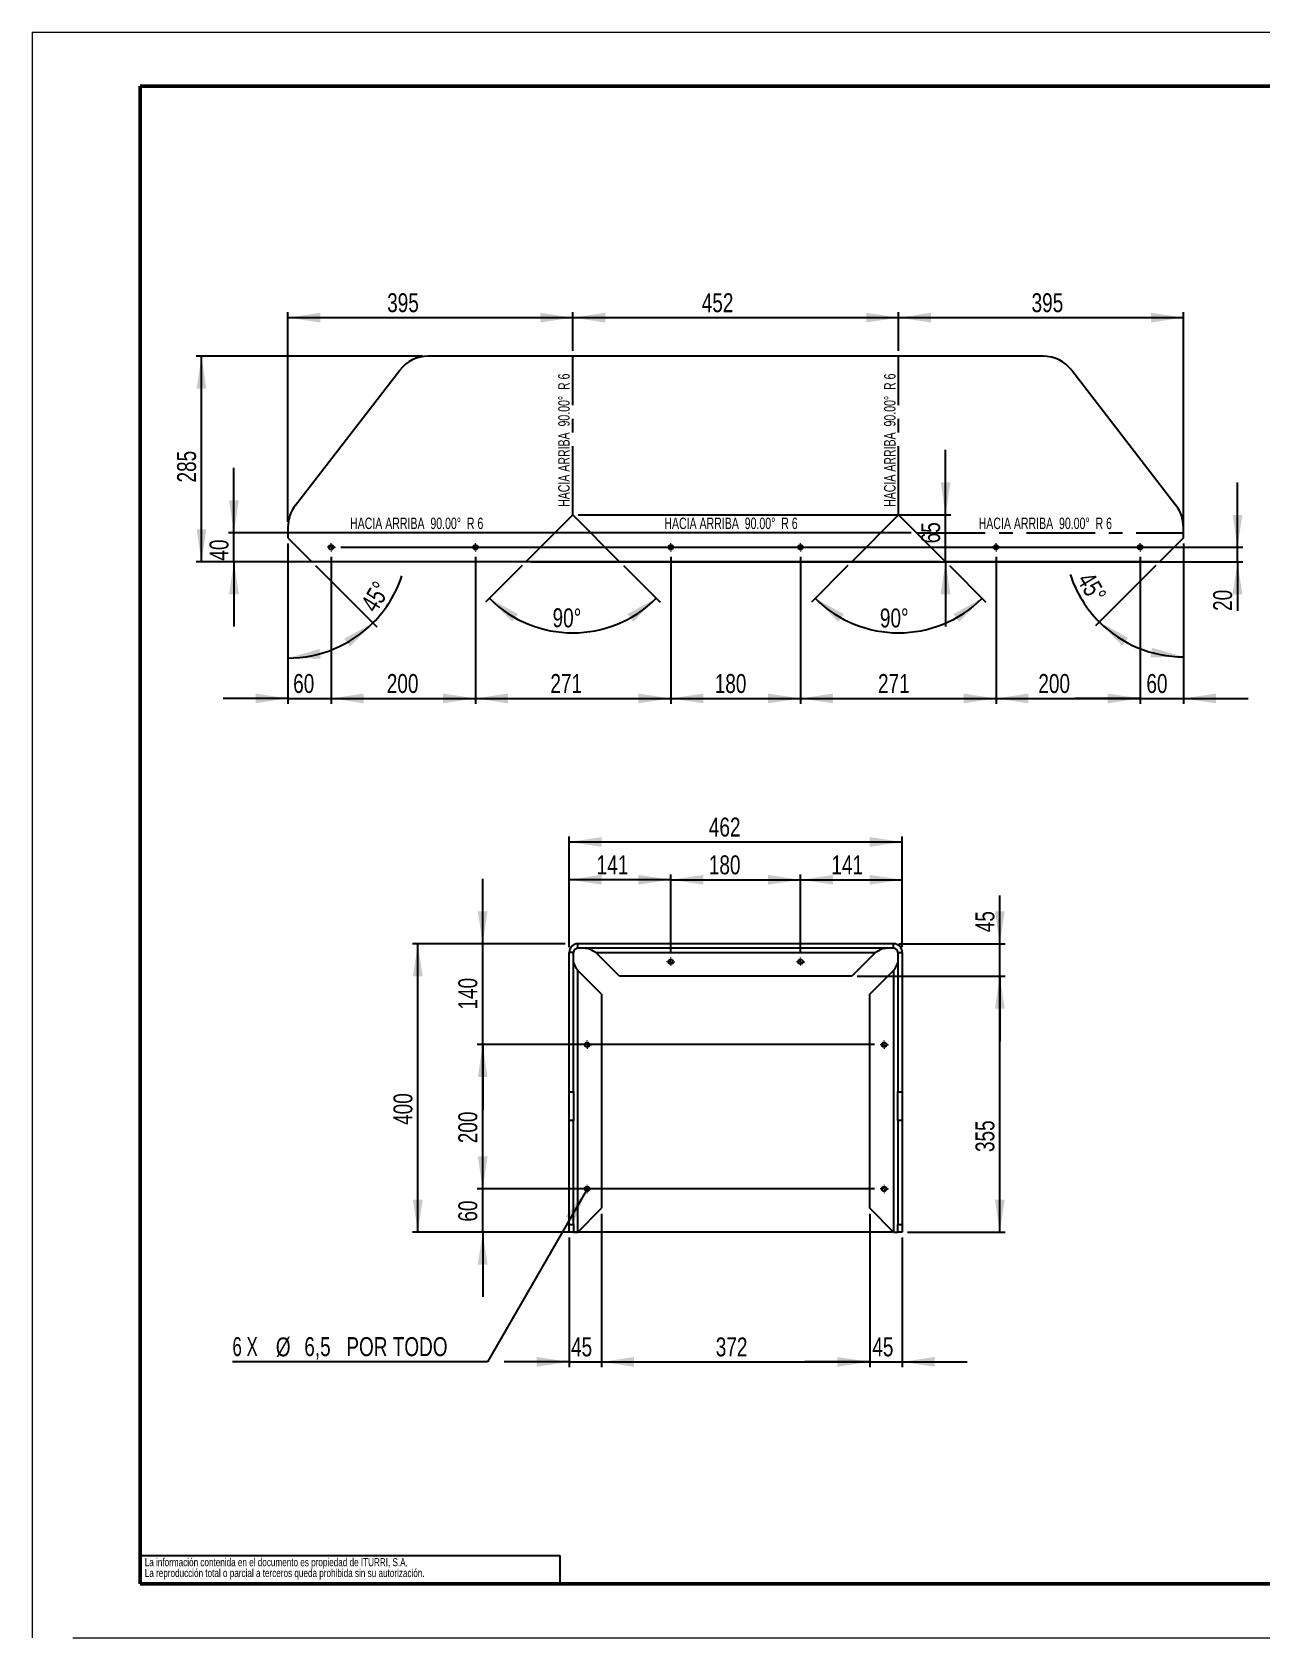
# Model space of a CAD drawing. Header units: millimetres. Extents: x 0 to 1767, y -168 to 297.
# Drawn here: x 0 to 227.5, y 0 to 297 of the extents above; entities that cross this region are included whole.
import ezdxf

# ---------------------------------------------------------------- set-up
doc = ezdxf.new("R2010")
doc.units = ezdxf.units.MM
doc.linetypes.add('CENTERX2', pattern=[20.32, 12.7, -2.54, 2.54, -2.54])
doc.layers.add('COTAS', color=7, linetype='Continuous')
doc.layers.add('SLD-0', color=179, linetype='Continuous')
doc.styles.add('SLDTEXTSTYLE1', font='TXT', dxfattribs={"width": 0.75})
doc.styles.add('SLDTEXTSTYLE2', font='TXT', dxfattribs={"width": 0.69})
doc.styles.add('SLDTEXTSTYLE3', font='TXT', dxfattribs={"width": 0.666667})
doc.dimstyles.new('SLDDIMSTYLE0', dxfattribs={"dimtxt": 3.5, "dimasz": 6, "dimexe": 0, "dimexo": 0.0625, "dimgap": 0.875, "dimtad": 1, "dimdec": 0, "dimlfac": 7.5, "dimrnd": 1e-09, "dimzin": 12, "dimdsep": 46, "dimtxsty": 'SLDTEXTSTYLE1', "dimsah": 1, "dimcen": 0.09, "dimadec": 0, "dimazin": 3, "dimtfac": 1, "dimtmove": 0, "dimatfit": 0, "dimfxl": 1, "dimfrac": 2, "dimtolj": 1, "dimtzin": 12, "dimarcsym": 0})
doc.dimstyles.new('SLDDIMSTYLE1', dxfattribs={"dimtxt": 3.5, "dimasz": 6, "dimexe": 0, "dimexo": 0.0625, "dimgap": 0.875, "dimtad": 1, "dimdec": 0, "dimlfac": 7.5, "dimrnd": 1e-09, "dimzin": 12, "dimdsep": 46, "dimtxsty": 'SLDTEXTSTYLE1', "dimsah": 1, "dimcen": 0.09, "dimadec": 0, "dimazin": 3, "dimtfac": 1, "dimtofl": 0, "dimtmove": 0, "dimatfit": 3, "dimfxl": 1, "dimfrac": 2, "dimtolj": 1, "dimtzin": 12, "dimarcsym": 0})
doc.dimstyles.new('SLDDIMSTYLE2', dxfattribs={"dimtxt": 3.5, "dimasz": 6, "dimexe": 0, "dimexo": 0.0625, "dimgap": 0.875, "dimtad": 1, "dimdec": 0, "dimlfac": 7.5, "dimrnd": 1e-09, "dimzin": 12, "dimdsep": 46, "dimtxsty": 'SLDTEXTSTYLE1', "dimsah": 1, "dimcen": 0.09, "dimadec": 0, "dimazin": 3, "dimtfac": 1, "dimtdec": 0, "dimtofl": 0, "dimtmove": 0, "dimatfit": 3, "dimfxl": 1, "dimfrac": 2, "dimtolj": 1, "dimtzin": 12, "dimarcsym": 0})
doc.dimstyles.new('SLDDIMSTYLE3', dxfattribs={"dimtxt": 3.5, "dimasz": 6, "dimexe": 0, "dimexo": 0.0625, "dimgap": 0.875, "dimtad": 1, "dimlfac": 7.5, "dimrnd": 1e-09, "dimzin": 12, "dimdsep": 46, "dimtxsty": 'SLDTEXTSTYLE1', "dimsah": 1, "dimcen": 0.09, "dimadec": 0, "dimazin": 3, "dimtfac": 1, "dimtmove": 0, "dimatfit": 0, "dimfxl": 1, "dimfrac": 2, "dimtolj": 1, "dimtzin": 12, "dimarcsym": 0})
doc.dimstyles.new('SLDDIMSTYLE4', dxfattribs={"dimtxt": 3.5, "dimasz": 6, "dimexe": 0, "dimexo": 0.0625, "dimgap": 0.875, "dimtad": 1, "dimdec": 4, "dimlfac": 7.5, "dimzin": 12, "dimdsep": 46, "dimtxsty": 'SLDTEXTSTYLE1', "dimsah": 1, "dimcen": 0.09, "dimazin": 3, "dimtfac": 1, "dimtofl": 0, "dimtmove": 0, "dimatfit": 3, "dimfxl": 1, "dimfrac": 2, "dimtolj": 1, "dimtzin": 12, "dimarcsym": 0})
doc.dimstyles.new('SLDDIMSTYLE5', dxfattribs={"dimtxt": 3.5, "dimasz": 6, "dimexe": 0, "dimexo": 0.0625, "dimgap": 0.875, "dimtad": 1, "dimlfac": 7.5, "dimrnd": 1e-09, "dimzin": 12, "dimdsep": 46, "dimtxsty": 'SLDTEXTSTYLE1', "dimsah": 1, "dimcen": 0.09, "dimadec": 0, "dimazin": 3, "dimtfac": 1, "dimtofl": 0, "dimtmove": 0, "dimatfit": 3, "dimfxl": 1, "dimfrac": 2, "dimtolj": 1, "dimtzin": 12, "dimarcsym": 0})
doc.dimstyles.new('SLDDIMSTYLE6', dxfattribs={"dimtxt": 3.5, "dimasz": 6, "dimexe": 0, "dimexo": 0.0625, "dimgap": 0.875, "dimtad": 0, "dimtih": 1, "dimtoh": 1, "dimdec": 1, "dimlfac": 7.5, "dimrnd": 1e-09, "dimzin": 12, "dimdsep": 46, "dimtxsty": 'SLDTEXTSTYLE1', "dimblk1": 'NONE', "dimsah": 1, "dimcen": 0, "dimadec": 0, "dimazin": 3, "dimtfac": 1, "dimtdec": 1, "dimtmove": 0, "dimatfit": 3, "dimldrblk": 'NONE', "dimfxl": 1, "dimfrac": 2, "dimtolj": 1, "dimtzin": 12, "dimarcsym": 0})

# ---------------------------------------------------------------- blocks, each defined once
blk = doc.blocks.new('SW_NOTE_0_3')
at = {"layer": 'SLD-0', "color": 0, "char_height": 1.5, "attachment_point": 1, "style": 'SLDTEXTSTYLE1'}
for s, insert in [('La información contenida en el documento es propiedad de ITURRI, S.A.', (0, 1.93)), ('La reproducción total o parcial a terceros queda prohibida sin su autorización.', (0, -0.07))]:
    blk.add_mtext(s, dxfattribs=dict(at, insert=insert))
blk = doc.blocks.new('SW_NOTE_0_9')
at = {"layer": 'SLD-0', "color": 0, "char_height": 1.5, "attachment_point": 1, "style": 'SLDTEXTSTYLE1'}
for s, insert in [('La información contenida en el documento es propiedad de ITURRI, S.A.', (0, 1.93)), ('La reproducción total o parcial a terceros queda prohibida sin su autorización.', (0, -0.07))]:
    blk.add_mtext(s, dxfattribs=dict(at, insert=insert))
blk = doc.blocks.new('_D')
at = {"layer": 'COTAS', "transparency": 16777216}
for p, q in [((37.33, 204.39), (37.33, 216.39)), ((162.62, 204.39), (36.33, 204.39)), ((37.33, 199.04), (37.33, 204.39)), ((167.96, 199.04), (36.33, 199.04)), ((37.33, 199.04), (37.33, 187.04))]:
    blk.add_line(p, q, dxfattribs=at)
for points in [[(37.33, 204.39), (38.23, 210.39), (36.43, 210.39)], [(37.33, 199.04), (36.43, 193.04), (38.23, 193.04)]]:
    blk.add_solid(points, dxfattribs=at)
at = {"layer": 'COTAS', "transparency": 16777216, "insert": (32.82, 199.25), "char_height": 3.5, "attachment_point": 1, "rotation": 90, "style": 'SLDTEXTSTYLE1'}
blk.add_mtext('40', dxfattribs=at)
blk = doc.blocks.new('_D_1')
at = {"layer": 'COTAS', "transparency": 16777216}
for p, q in [((72.27, 237.06), (30.33, 237.06)), ((31.33, 199.04), (31.33, 237.06)), ((167.96, 199.04), (30.33, 199.04))]:
    blk.add_line(p, q, dxfattribs=at)
for points in [[(31.33, 237.06), (30.43, 231.06), (32.23, 231.06)], [(31.33, 199.04), (32.23, 205.04), (30.43, 205.04)]]:
    blk.add_solid(points, dxfattribs=at)
at = {"layer": 'COTAS', "transparency": 16777216, "insert": (26.82, 213.7), "char_height": 3.5, "attachment_point": 1, "rotation": 90, "style": 'SLDTEXTSTYLE1'}
blk.add_mtext('285', dxfattribs=at)
blk = doc.blocks.new('_D_2')
at = {"layer": 'COTAS', "transparency": 16777216}
for p, q in [((47.33, 206.45), (47.33, 245.19)), ((47.33, 244.19), (100.01, 244.19)), ((100.01, 238.06), (100.01, 245.19))]:
    blk.add_line(p, q, dxfattribs=at)
for points in [[(47.33, 244.19), (53.33, 243.29), (53.33, 245.09)], [(100.01, 244.19), (94.01, 245.09), (94.01, 243.29)]]:
    blk.add_solid(points, dxfattribs=at)
at = {"layer": 'COTAS', "transparency": 16777216, "insert": (65.68, 248.7), "char_height": 3.5, "attachment_point": 1, "style": 'SLDTEXTSTYLE1'}
blk.add_mtext('395', dxfattribs=at)
blk = doc.blocks.new('_D_3')
at = {"layer": 'COTAS', "transparency": 16777216}
for p, q in [((100.01, 238.06), (100.01, 245.19)), ((100.01, 244.19), (160.29, 244.19)), ((160.29, 238.06), (160.29, 245.19))]:
    blk.add_line(p, q, dxfattribs=at)
for points in [[(100.01, 244.19), (106.01, 243.29), (106.01, 245.09)], [(160.29, 244.19), (154.29, 245.09), (154.29, 243.29)]]:
    blk.add_solid(points, dxfattribs=at)
at = {"layer": 'COTAS', "transparency": 16777216, "insert": (123.87, 248.7), "char_height": 3.5, "attachment_point": 1, "style": 'SLDTEXTSTYLE1'}
blk.add_mtext('452', dxfattribs=at)
blk = doc.blocks.new('_D_4')
at = {"layer": 'COTAS', "transparency": 16777216}
for p, q in [((160.29, 238.06), (160.29, 245.19)), ((160.29, 244.19), (212.97, 244.19)), ((212.97, 206.45), (212.97, 245.19))]:
    blk.add_line(p, q, dxfattribs=at)
for points in [[(160.29, 244.19), (166.29, 243.29), (166.29, 245.09)], [(212.97, 244.19), (206.97, 245.09), (206.97, 243.29)]]:
    blk.add_solid(points, dxfattribs=at)
at = {"layer": 'COTAS', "transparency": 16777216, "insert": (184.88, 248.7), "char_height": 3.5, "attachment_point": 1, "style": 'SLDTEXTSTYLE1'}
blk.add_mtext('395', dxfattribs=at)
blk = doc.blocks.new('_D_5')
at = {"layer": 'COTAS', "transparency": 16777216}
for p, q in [((168.97, 207.71), (168.97, 219.71)), ((101.01, 207.71), (169.97, 207.71)), ((168.97, 199.04), (168.97, 207.71)), ((152.63, 199.04), (169.97, 199.04)), ((168.97, 199.04), (168.97, 187.04))]:
    blk.add_line(p, q, dxfattribs=at)
for points in [[(168.97, 207.71), (169.87, 213.71), (168.07, 213.71)], [(168.97, 199.04), (168.07, 193.04), (169.87, 193.04)]]:
    blk.add_solid(points, dxfattribs=at)
at = {"layer": 'COTAS', "transparency": 16777216, "insert": (164.46, 202.44), "char_height": 3.5, "attachment_point": 1, "rotation": 90, "style": 'SLDTEXTSTYLE1'}
blk.add_mtext('65', dxfattribs=at)
blk = doc.blocks.new('_D_6')
at = {"layer": 'COTAS', "transparency": 16777216}
for p, q in [((90.63, 198.34), (83.87, 191.57)), ((109.38, 198.34), (116.15, 191.57))]:
    blk.add_line(p, q, dxfattribs=at)
blk.add_arc((100.01, 207.71), 21.82, 225, 315, dxfattribs=at)
for points in [[(84.58, 192.28), (88.8, 187.93), (89.89, 189.36)], [(115.44, 192.28), (110.12, 189.36), (111.21, 187.93)]]:
    blk.add_solid(points, dxfattribs=at)
at = {"layer": 'COTAS', "transparency": 16777216, "insert": (96.29, 190.44), "char_height": 3.5, "attachment_point": 1, "rotation": 359.3308, "style": 'SLDTEXTSTYLE1'}
blk.add_mtext('90°', dxfattribs=at)
blk = doc.blocks.new('_D_7')
at = {"layer": 'COTAS', "transparency": 16777216}
for p, q in [((47.33, 202.44), (47.33, 172.76)), ((55.33, 199.94), (55.33, 172.76)), ((47.33, 173.76), (35.33, 173.76)), ((47.33, 173.76), (55.33, 173.76)), ((55.33, 173.76), (67.33, 173.76))]:
    blk.add_line(p, q, dxfattribs=at)
for points in [[(47.33, 173.76), (41.33, 174.66), (41.33, 172.86)], [(55.33, 173.76), (61.33, 172.86), (61.33, 174.66)]]:
    blk.add_solid(points, dxfattribs=at)
at = {"layer": 'COTAS', "transparency": 16777216, "insert": (48.29, 178.27), "char_height": 3.5, "attachment_point": 1, "style": 'SLDTEXTSTYLE1'}
blk.add_mtext('60', dxfattribs=at)
blk = doc.blocks.new('_D_8')
at = {"layer": 'COTAS', "transparency": 16777216}
for p, q in [((47.33, 202.44), (47.33, 180.22)), ((52.44, 198.34), (63.75, 187.02))]:
    blk.add_line(p, q, dxfattribs=at)
for start, end in [(315, 341.5613), (270, 315)]:
    blk.add_arc((47.33, 203.44), 22.22, start, end, dxfattribs=at)
for points in [[(63.05, 187.73), (57.73, 184.8), (58.83, 183.37)], [(47.33, 181.22), (53.4, 181.12), (53.16, 182.9)]]:
    blk.add_solid(points, dxfattribs=at)
at = {"layer": 'COTAS', "transparency": 16777216, "insert": (60.62, 191.22), "char_height": 3.5, "attachment_point": 1, "rotation": 58.6231, "style": 'SLDTEXTSTYLE1'}
blk.add_mtext('45°', dxfattribs=at)
blk = doc.blocks.new('_D_9')
at = {"layer": 'COTAS', "transparency": 16777216}
for p, q in [((55.33, 199.94), (55.33, 172.76)), ((82, 199.94), (82, 172.76)), ((55.33, 173.76), (82, 173.76))]:
    blk.add_line(p, q, dxfattribs=at)
for points in [[(55.33, 173.76), (61.33, 172.86), (61.33, 174.66)], [(82, 173.76), (76, 174.66), (76, 172.86)]]:
    blk.add_solid(points, dxfattribs=at)
at = {"layer": 'COTAS', "transparency": 16777216, "insert": (65.61, 178.27), "char_height": 3.5, "attachment_point": 1, "style": 'SLDTEXTSTYLE1'}
blk.add_mtext('200', dxfattribs=at)
blk = doc.blocks.new('_D_10')
at = {"layer": 'COTAS', "transparency": 16777216}
for p, q in [((82, 199.94), (82, 172.76)), ((118.15, 199.94), (118.15, 172.76)), ((82, 173.76), (118.15, 173.76))]:
    blk.add_line(p, q, dxfattribs=at)
for points in [[(82, 173.76), (88, 172.86), (88, 174.66)], [(118.15, 173.76), (112.15, 174.66), (112.15, 172.86)]]:
    blk.add_solid(points, dxfattribs=at)
at = {"layer": 'COTAS', "transparency": 16777216, "insert": (95.87, 178.27), "char_height": 3.5, "attachment_point": 1, "style": 'SLDTEXTSTYLE1'}
blk.add_mtext('271', dxfattribs=at)
blk = doc.blocks.new('_D_11')
at = {"layer": 'COTAS', "transparency": 16777216}
for p, q in [((118.15, 199.94), (118.15, 172.76)), ((142.15, 199.94), (142.15, 172.76)), ((118.15, 173.76), (142.15, 173.76))]:
    blk.add_line(p, q, dxfattribs=at)
for points in [[(118.15, 173.76), (124.15, 172.86), (124.15, 174.66)], [(142.15, 173.76), (136.15, 174.66), (136.15, 172.86)]]:
    blk.add_solid(points, dxfattribs=at)
at = {"layer": 'COTAS', "transparency": 16777216, "insert": (126.27, 178.27), "char_height": 3.5, "attachment_point": 1, "style": 'SLDTEXTSTYLE1'}
blk.add_mtext('180', dxfattribs=at)
blk = doc.blocks.new('_D_12')
at = {"layer": 'COTAS', "transparency": 16777216}
for p, q in [((142.15, 199.94), (142.15, 172.76)), ((178.3, 199.94), (178.3, 172.76)), ((142.15, 173.76), (178.3, 173.76))]:
    blk.add_line(p, q, dxfattribs=at)
for points in [[(142.15, 173.76), (148.15, 172.86), (148.15, 174.66)], [(178.3, 173.76), (172.3, 174.66), (172.3, 172.86)]]:
    blk.add_solid(points, dxfattribs=at)
at = {"layer": 'COTAS', "transparency": 16777216, "insert": (156.47, 178.27), "char_height": 3.5, "attachment_point": 1, "style": 'SLDTEXTSTYLE1'}
blk.add_mtext('271', dxfattribs=at)
blk = doc.blocks.new('_D_13')
at = {"layer": 'COTAS', "transparency": 16777216}
for p, q in [((150.92, 198.34), (144.15, 191.57)), ((169.67, 198.34), (176.43, 191.57))]:
    blk.add_line(p, q, dxfattribs=at)
blk.add_arc((160.29, 207.71), 21.82, 225, 315, dxfattribs=at)
for points in [[(144.86, 192.28), (149.09, 187.93), (150.18, 189.36)], [(175.72, 192.28), (170.41, 189.36), (171.5, 187.93)]]:
    blk.add_solid(points, dxfattribs=at)
at = {"layer": 'COTAS', "transparency": 16777216, "insert": (156.82, 190.39), "char_height": 3.5, "attachment_point": 1, "rotation": 0.1529, "style": 'SLDTEXTSTYLE1'}
blk.add_mtext('90°', dxfattribs=at)
blk = doc.blocks.new('_D_14')
at = {"layer": 'COTAS', "transparency": 16777216}
for p, q in [((178.3, 199.94), (178.3, 172.76)), ((204.97, 199.94), (204.97, 172.76)), ((178.3, 173.76), (204.97, 173.76))]:
    blk.add_line(p, q, dxfattribs=at)
for points in [[(178.3, 173.76), (184.3, 172.86), (184.3, 174.66)], [(204.97, 173.76), (198.97, 174.66), (198.97, 172.86)]]:
    blk.add_solid(points, dxfattribs=at)
at = {"layer": 'COTAS', "transparency": 16777216, "insert": (186.13, 178.27), "char_height": 3.5, "attachment_point": 1, "style": 'SLDTEXTSTYLE1'}
blk.add_mtext('200', dxfattribs=at)
blk = doc.blocks.new('_D_15')
at = {"layer": 'COTAS', "transparency": 16777216}
for p, q in [((212.97, 202.44), (212.97, 172.76)), ((204.97, 199.94), (204.97, 172.76)), ((204.97, 173.76), (192.97, 173.76)), ((204.97, 173.76), (212.97, 173.76)), ((212.97, 173.76), (224.97, 173.76))]:
    blk.add_line(p, q, dxfattribs=at)
for points in [[(204.97, 173.76), (198.97, 174.66), (198.97, 172.86)], [(212.97, 173.76), (218.97, 172.86), (218.97, 174.66)]]:
    blk.add_solid(points, dxfattribs=at)
at = {"layer": 'COTAS', "transparency": 16777216, "insert": (206.12, 178.27), "char_height": 3.5, "attachment_point": 1, "style": 'SLDTEXTSTYLE1'}
blk.add_mtext('60', dxfattribs=at)
blk = doc.blocks.new('_D_16')
at = {"layer": 'COTAS', "transparency": 16777216}
for p, q in [((212.97, 202.44), (212.97, 180.46)), ((207.86, 198.34), (196.71, 187.19))]:
    blk.add_line(p, q, dxfattribs=at)
for start, end in [(197.8939, 225), (225, 270)]:
    blk.add_arc((212.97, 203.44), 21.99, start, end, dxfattribs=at)
for points in [[(197.42, 187.9), (201.64, 183.54), (202.73, 184.97)], [(212.97, 181.46), (207.14, 183.14), (206.9, 181.36)]]:
    blk.add_solid(points, dxfattribs=at)
at = {"layer": 'COTAS', "transparency": 16777216, "insert": (196.17, 197.47), "char_height": 3.5, "attachment_point": 1, "rotation": 300.9651, "style": 'SLDTEXTSTYLE1'}
blk.add_mtext('45°', dxfattribs=at)
blk = doc.blocks.new('_D_17')
at = {"layer": 'COTAS', "transparency": 16777216}
for p, q in [((222.97, 201.71), (222.97, 213.71)), ((57.1, 201.71), (223.97, 201.71)), ((92.34, 199.04), (223.97, 199.04)), ((222.97, 199.04), (222.97, 201.71)), ((222.97, 199.04), (222.97, 189.95))]:
    blk.add_line(p, q, dxfattribs=at)
for points in [[(222.97, 201.71), (223.87, 207.71), (222.07, 207.71)], [(222.97, 199.04), (222.07, 193.04), (223.87, 193.04)]]:
    blk.add_solid(points, dxfattribs=at)
at = {"layer": 'COTAS', "transparency": 16777216, "insert": (218.46, 189.95), "char_height": 3.5, "attachment_point": 1, "rotation": 90, "style": 'SLDTEXTSTYLE1'}
blk.add_mtext('20', dxfattribs=at)
blk = doc.blocks.new('SW_CENTERMARKSYMBOL_0')
at = {"color": 0, "linetype": 'Continuous', "lineweight": 18}
for p, q in [((-0.67, 0), (-0.77, 0)), ((0, 0), (-0.33, 0)), ((0, 0.67), (0, 0.77)), ((0, 0), (0, 0.33)), ((0, 0), (0, -0.33)), ((0, 0), (0.33, 0)), ((0.67, 0), (0.77, 0)), ((0, -0.67), (0, -0.77))]:
    blk.add_line(p, q, dxfattribs=at)
blk = doc.blocks.new('SW_CENTERMARKSYMBOL_1')
at = {"color": 0, "linetype": 'Continuous', "lineweight": 18}
for p, q in [((-0.67, 0), (-0.77, 0)), ((0, 0), (-0.33, 0)), ((0, 0.67), (0, 0.77)), ((0, 0), (0, 0.33)), ((0, 0), (0, -0.33)), ((0, 0), (0.33, 0)), ((0.67, 0), (0.77, 0)), ((0, -0.67), (0, -0.77))]:
    blk.add_line(p, q, dxfattribs=at)
blk = doc.blocks.new('SW_CENTERMARKSYMBOL_2')
at = {"color": 0, "linetype": 'Continuous', "lineweight": 18}
for p, q in [((-0.67, 0), (-0.77, 0)), ((0, 0), (-0.33, 0)), ((0, 0.67), (0, 0.77)), ((0, 0), (0, 0.33)), ((0, 0), (0, -0.33)), ((0, 0), (0.33, 0)), ((0.67, 0), (0.77, 0)), ((0, -0.67), (0, -0.77))]:
    blk.add_line(p, q, dxfattribs=at)
blk = doc.blocks.new('SW_CENTERMARKSYMBOL_3')
at = {"color": 0, "linetype": 'Continuous', "lineweight": 18}
for p, q in [((-0.67, 0), (-0.77, 0)), ((0, 0), (-0.33, 0)), ((0, 0.67), (0, 0.77)), ((0, 0), (0, 0.33)), ((0, 0), (0, -0.33)), ((0, 0), (0.33, 0)), ((0.67, 0), (0.77, 0)), ((0, -0.67), (0, -0.77))]:
    blk.add_line(p, q, dxfattribs=at)
blk = doc.blocks.new('SW_CENTERMARKSYMBOL_4')
at = {"color": 0, "linetype": 'Continuous', "lineweight": 18}
for p, q in [((-0.67, 0), (-0.77, 0)), ((0, 0), (-0.33, 0)), ((0, 0.67), (0, 0.77)), ((0, 0), (0, 0.33)), ((0, 0), (0, -0.33)), ((0, 0), (0.33, 0)), ((0.67, 0), (0.77, 0)), ((0, -0.67), (0, -0.77))]:
    blk.add_line(p, q, dxfattribs=at)
blk = doc.blocks.new('SW_CENTERMARKSYMBOL_5')
at = {"color": 0, "linetype": 'Continuous', "lineweight": 18}
for p, q in [((-0.67, 0), (-0.77, 0)), ((0, 0), (-0.33, 0)), ((0, 0.67), (0, 0.77)), ((0, 0), (0, 0.33)), ((0, 0), (0, -0.33)), ((0, 0), (0.33, 0)), ((0.67, 0), (0.77, 0)), ((0, -0.67), (0, -0.77))]:
    blk.add_line(p, q, dxfattribs=at)
blk = doc.blocks.new('_D_18')
at = {"layer": 'COTAS', "transparency": 16777216}
for p, q in [((99.35, 127.78), (99.35, 141.22)), ((118.15, 140.22), (99.35, 140.22)), ((118.15, 126.82), (118.15, 141.22))]:
    blk.add_line(p, q, dxfattribs=at)
for points in [[(99.35, 140.22), (105.35, 139.32), (105.35, 141.12)], [(118.15, 140.22), (112.15, 141.12), (112.15, 139.32)]]:
    blk.add_solid(points, dxfattribs=at)
at = {"layer": 'COTAS', "transparency": 16777216, "insert": (104.43, 144.73), "char_height": 3.5, "attachment_point": 1, "style": 'SLDTEXTSTYLE1'}
blk.add_mtext('141', dxfattribs=at)
blk = doc.blocks.new('_D_19')
at = {"layer": 'COTAS', "transparency": 16777216}
for p, q in [((118.15, 126.82), (118.15, 141.22)), ((118.15, 140.22), (142.15, 140.22)), ((142.15, 126.82), (142.15, 141.22))]:
    blk.add_line(p, q, dxfattribs=at)
for points in [[(118.15, 140.22), (124.15, 139.32), (124.15, 141.12)], [(142.15, 140.22), (136.15, 141.12), (136.15, 139.32)]]:
    blk.add_solid(points, dxfattribs=at)
at = {"layer": 'COTAS', "transparency": 16777216, "insert": (125.18, 144.73), "char_height": 3.5, "attachment_point": 1, "style": 'SLDTEXTSTYLE1'}
blk.add_mtext('180', dxfattribs=at)
blk = doc.blocks.new('_D_20')
at = {"layer": 'COTAS', "transparency": 16777216}
for p, q in [((142.15, 126.82), (142.15, 141.22)), ((142.15, 140.22), (160.95, 140.22)), ((160.95, 127.78), (160.95, 141.22))]:
    blk.add_line(p, q, dxfattribs=at)
for points in [[(142.15, 140.22), (148.15, 139.32), (148.15, 141.12)], [(160.95, 140.22), (154.95, 141.12), (154.95, 139.32)]]:
    blk.add_solid(points, dxfattribs=at)
at = {"layer": 'COTAS', "transparency": 16777216, "insert": (147.85, 144.73), "char_height": 3.5, "attachment_point": 1, "style": 'SLDTEXTSTYLE1'}
blk.add_mtext('141', dxfattribs=at)
blk = doc.blocks.new('_D_21')
at = {"layer": 'COTAS', "transparency": 16777216}
for p, q in [((99.35, 127.78), (99.35, 148.21)), ((99.35, 147.21), (160.95, 147.21)), ((160.95, 127.78), (160.95, 148.21))]:
    blk.add_line(p, q, dxfattribs=at)
for points in [[(99.35, 147.21), (105.35, 146.31), (105.35, 148.11)], [(160.95, 147.21), (154.95, 148.11), (154.95, 146.31)]]:
    blk.add_solid(points, dxfattribs=at)
at = {"layer": 'COTAS', "transparency": 16777216, "insert": (125.18, 151.72), "char_height": 3.5, "attachment_point": 1, "style": 'SLDTEXTSTYLE1'}
blk.add_mtext('462', dxfattribs=at)
blk = doc.blocks.new('_D_22')
at = {"layer": 'COTAS', "transparency": 16777216}
for p, q in [((83.35, 83.05), (83.35, 95.05)), ((155.85, 83.05), (82.35, 83.05)), ((83.35, 75.05), (83.35, 83.05)), ((159.15, 75.05), (82.35, 75.05)), ((83.35, 75.05), (83.35, 63.05))]:
    blk.add_line(p, q, dxfattribs=at)
for points in [[(83.35, 83.05), (84.25, 89.05), (82.45, 89.05)], [(83.35, 75.05), (82.45, 69.05), (84.25, 69.05)]]:
    blk.add_solid(points, dxfattribs=at)
at = {"layer": 'COTAS', "transparency": 16777216, "insert": (78.84, 76.99), "char_height": 3.5, "attachment_point": 1, "rotation": 90, "style": 'SLDTEXTSTYLE1'}
blk.add_mtext('60', dxfattribs=at)
blk = doc.blocks.new('_D_23')
at = {"layer": 'COTAS', "transparency": 16777216}
for p, q in [((155.85, 109.72), (82.35, 109.72)), ((83.35, 83.05), (83.35, 109.72)), ((155.85, 83.05), (82.35, 83.05))]:
    blk.add_line(p, q, dxfattribs=at)
for points in [[(83.35, 109.72), (82.45, 103.72), (84.25, 103.72)], [(83.35, 83.05), (84.25, 89.05), (82.45, 89.05)]]:
    blk.add_solid(points, dxfattribs=at)
at = {"layer": 'COTAS', "transparency": 16777216, "insert": (78.84, 91.49), "char_height": 3.5, "attachment_point": 1, "rotation": 90, "style": 'SLDTEXTSTYLE1'}
blk.add_mtext('200', dxfattribs=at)
blk = doc.blocks.new('_D_24')
at = {"layer": 'COTAS', "transparency": 16777216}
for p, q in [((83.35, 128.38), (83.35, 140.38)), ((98.59, 128.38), (82.35, 128.38)), ((83.35, 109.72), (83.35, 128.38)), ((155.85, 109.72), (82.35, 109.72)), ((83.35, 109.72), (83.35, 97.72))]:
    blk.add_line(p, q, dxfattribs=at)
for points in [[(83.35, 128.38), (84.25, 134.38), (82.45, 134.38)], [(83.35, 109.72), (82.45, 103.72), (84.25, 103.72)]]:
    blk.add_solid(points, dxfattribs=at)
at = {"layer": 'COTAS', "transparency": 16777216, "insert": (78.84, 116.21), "char_height": 3.5, "attachment_point": 1, "rotation": 90, "style": 'SLDTEXTSTYLE1'}
blk.add_mtext('140', dxfattribs=at)
blk = doc.blocks.new('_D_25')
at = {"layer": 'COTAS', "transparency": 16777216}
for p, q in [((98.59, 128.38), (70.35, 128.38)), ((71.35, 75.05), (71.35, 128.38)), ((159.15, 75.05), (70.35, 75.05))]:
    blk.add_line(p, q, dxfattribs=at)
for points in [[(71.35, 128.38), (70.45, 122.38), (72.25, 122.38)], [(71.35, 75.05), (72.25, 81.05), (70.45, 81.05)]]:
    blk.add_solid(points, dxfattribs=at)
at = {"layer": 'COTAS', "transparency": 16777216, "insert": (66.84, 94.88), "char_height": 3.5, "attachment_point": 1, "rotation": 90, "style": 'SLDTEXTSTYLE1'}
blk.add_mtext('400', dxfattribs=at)
blk = doc.blocks.new('_D_26')
at = {"layer": 'COTAS', "transparency": 16777216}
for p, q in [((152.63, 122.38), (180.01, 122.38)), ((179.01, 75.05), (179.01, 122.38)), ((161.95, 75.05), (180.01, 75.05))]:
    blk.add_line(p, q, dxfattribs=at)
for points in [[(179.01, 122.38), (178.11, 116.38), (179.91, 116.38)], [(179.01, 75.05), (179.91, 81.05), (178.11, 81.05)]]:
    blk.add_solid(points, dxfattribs=at)
at = {"layer": 'COTAS', "transparency": 16777216, "insert": (174.5, 89.86), "char_height": 3.5, "attachment_point": 1, "rotation": 90, "style": 'SLDTEXTSTYLE1'}
blk.add_mtext('355', dxfattribs=at)
blk = doc.blocks.new('_D_27')
at = {"layer": 'COTAS', "transparency": 16777216}
for p, q in [((179.01, 128.38), (179.01, 137.28)), ((160.35, 128.38), (180.01, 128.38)), ((179.01, 122.38), (179.01, 128.38)), ((152.63, 122.38), (180.01, 122.38)), ((179.01, 122.38), (179.01, 110.38))]:
    blk.add_line(p, q, dxfattribs=at)
for points in [[(179.01, 128.38), (179.91, 134.38), (178.11, 134.38)], [(179.01, 122.38), (178.11, 116.38), (179.91, 116.38)]]:
    blk.add_solid(points, dxfattribs=at)
at = {"layer": 'COTAS', "transparency": 16777216, "insert": (174.5, 130.52), "char_height": 3.5, "attachment_point": 1, "rotation": 90, "style": 'SLDTEXTSTYLE1'}
blk.add_mtext('45', dxfattribs=at)
blk = doc.blocks.new('_D_28')
at = {"layer": 'COTAS', "transparency": 16777216}
for p, q in [((105.35, 78.45), (105.35, 50.05)), ((99.35, 74.05), (99.35, 50.05)), ((99.35, 51.05), (87.35, 51.05)), ((99.35, 51.05), (105.35, 51.05)), ((105.35, 51.05), (117.35, 51.05))]:
    blk.add_line(p, q, dxfattribs=at)
for points in [[(99.35, 51.05), (93.35, 51.95), (93.35, 50.15)], [(105.35, 51.05), (111.35, 50.15), (111.35, 51.95)]]:
    blk.add_solid(points, dxfattribs=at)
at = {"layer": 'COTAS', "transparency": 16777216, "insert": (99.69, 55.57), "char_height": 3.5, "attachment_point": 1, "style": 'SLDTEXTSTYLE1'}
blk.add_mtext('45', dxfattribs=at)
blk = doc.blocks.new('_D_29')
at = {"layer": 'COTAS', "transparency": 16777216}
for p, q in [((105.35, 78.45), (105.35, 50.05)), ((154.95, 78.45), (154.95, 50.05)), ((105.35, 51.05), (154.95, 51.05))]:
    blk.add_line(p, q, dxfattribs=at)
for points in [[(105.35, 51.05), (111.35, 50.15), (111.35, 51.95)], [(154.95, 51.05), (148.95, 51.95), (148.95, 50.15)]]:
    blk.add_solid(points, dxfattribs=at)
at = {"layer": 'COTAS', "transparency": 16777216, "insert": (126.46, 55.57), "char_height": 3.5, "attachment_point": 1, "style": 'SLDTEXTSTYLE1'}
blk.add_mtext('372', dxfattribs=at)
blk = doc.blocks.new('_D_30')
at = {"layer": 'COTAS', "transparency": 16777216}
for p, q in [((154.95, 78.45), (154.95, 50.05)), ((160.95, 74.05), (160.95, 50.05)), ((154.95, 51.05), (142.95, 51.05)), ((154.95, 51.05), (160.95, 51.05)), ((160.95, 51.05), (172.95, 51.05))]:
    blk.add_line(p, q, dxfattribs=at)
for points in [[(154.95, 51.05), (148.95, 51.95), (148.95, 50.15)], [(160.95, 51.05), (166.95, 50.15), (166.95, 51.95)]]:
    blk.add_solid(points, dxfattribs=at)
at = {"layer": 'COTAS', "transparency": 16777216, "insert": (155.42, 55.57), "char_height": 3.5, "attachment_point": 1, "style": 'SLDTEXTSTYLE1'}
blk.add_mtext('45', dxfattribs=at)
blk = doc.blocks.new('_D_31')
at = {"layer": 'COTAS', "transparency": 16777216}
for p, q in [((102.9, 83.43), (102.47, 82.68)), ((102.47, 82.68), (84.21, 51.05)), ((84.21, 51.05), (37.06, 51.05))]:
    blk.add_line(p, q, dxfattribs=at)
blk.add_solid([(102.47, 82.68), (98.69, 77.93), (100.25, 77.03)], dxfattribs=at)
at = {"layer": 'COTAS', "transparency": 16777216, "char_height": 3.5, "attachment_point": 1}
for s, insert, style in [('6 X', (37.06, 55.62), 'SLDTEXTSTYLE3'), ('%%c', (45.08, 55.57), 'SLDTEXTSTYLE1'), ('6,5', (50.35, 55.62), 'SLDTEXTSTYLE1'), ('POR TODO', (58.13, 55.62), 'SLDTEXTSTYLE1')]:
    blk.add_mtext(s, dxfattribs=dict(at, insert=insert, style=style))
blk = doc.blocks.new('_None')
blk = doc.blocks.new('SW_CENTERMARKSYMBOL_6')
at = {"color": 0, "linetype": 'Continuous', "lineweight": 18}
for p, q in [((-0.67, 0), (-0.77, 0)), ((0, 0), (-0.33, 0)), ((0, 0.67), (0, 0.77)), ((0, 0), (0, 0.33)), ((0, 0), (0, -0.33)), ((0, 0), (0.33, 0)), ((0.67, 0), (0.77, 0)), ((0, -0.67), (0, -0.77))]:
    blk.add_line(p, q, dxfattribs=at)
blk = doc.blocks.new('SW_CENTERMARKSYMBOL_7')
at = {"color": 0, "linetype": 'Continuous', "lineweight": 18}
for p, q in [((-0.67, 0), (-0.77, 0)), ((0, 0), (-0.33, 0)), ((0, 0.67), (0, 0.77)), ((0, 0), (0, 0.33)), ((0, 0), (0, -0.33)), ((0, 0), (0.33, 0)), ((0.67, 0), (0.77, 0)), ((0, -0.67), (0, -0.77))]:
    blk.add_line(p, q, dxfattribs=at)
blk = doc.blocks.new('SW_CENTERMARKSYMBOL_8')
at = {"color": 0, "linetype": 'Continuous', "lineweight": 18}
for p, q in [((-0.67, 0), (-0.77, 0)), ((0, 0), (-0.33, 0)), ((0, 0.67), (0, 0.77)), ((0, 0), (0, 0.33)), ((0, 0), (0, -0.33)), ((0, 0), (0.33, 0)), ((0.67, 0), (0.77, 0)), ((0, -0.67), (0, -0.77))]:
    blk.add_line(p, q, dxfattribs=at)
blk = doc.blocks.new('SW_CENTERMARKSYMBOL_9')
at = {"color": 0, "linetype": 'Continuous', "lineweight": 18}
for p, q in [((-0.67, 0), (-0.77, 0)), ((0, 0), (-0.33, 0)), ((0, 0.67), (0, 0.77)), ((0, 0), (0, 0.33)), ((0, 0), (0, -0.33)), ((0, 0), (0.33, 0)), ((0.67, 0), (0.77, 0)), ((0, -0.67), (0, -0.77))]:
    blk.add_line(p, q, dxfattribs=at)
blk = doc.blocks.new('SW_CENTERMARKSYMBOL_10')
at = {"color": 0, "linetype": 'Continuous', "lineweight": 18}
for p, q in [((-0.67, 0), (-0.77, 0)), ((0, 0), (-0.33, 0)), ((0, 0.67), (0, 0.77)), ((0, 0), (0, 0.33)), ((0, 0), (0, -0.33)), ((0, 0), (0.33, 0)), ((0.67, 0), (0.77, 0)), ((0, -0.67), (0, -0.77))]:
    blk.add_line(p, q, dxfattribs=at)
blk = doc.blocks.new('SW_CENTERMARKSYMBOL_11')
at = {"color": 0, "linetype": 'Continuous', "lineweight": 18}
for p, q in [((-0.67, 0), (-0.77, 0)), ((0, 0), (-0.33, 0)), ((0, 0.67), (0, 0.77)), ((0, 0), (0, 0.33)), ((0, 0), (0, -0.33)), ((0, 0), (0.33, 0)), ((0.67, 0), (0.77, 0)), ((0, -0.67), (0, -0.77))]:
    blk.add_line(p, q, dxfattribs=at)

msp = doc.modelspace()

# ---------------------------------------------------------------- linework, layer by layer
at = {"color": 7, "linetype": 'Continuous', "lineweight": 18}
for p, q in [((0, 297), (420, 297)), ((0, 297), (0, -0.001349)), ((7.530618, 0), (420, 0))]:
    msp.add_line(p, q, dxfattribs=at)
at = {"color": 7, "linetype": 'Continuous', "lineweight": 50}
for p, q in [((410, 287), (20, 287)), ((20, 10), (20, 287)), ((20, 10), (410, 10))]:
    msp.add_line(p, q, dxfattribs=at)
at = {"color": 7, "linetype": 'Continuous', "lineweight": 25}
for p, q in [((187.027647, 237.06233), (73.271603, 237.06233)), ((48.722766, 209.529675), (67.996369, 234.47198)), ((192.302881, 234.47198), (211.576484, 209.529675)), ((47.331339, 205.453359), (47.331339, 203.444041)), ((91.340481, 199.044041), (100.007147, 207.710708)), ((100.007147, 207.710708), (108.673813, 199.044041)), ((151.625437, 199.044041), (160.292103, 207.710708)), ((160.292103, 207.710708), (168.95877, 199.044041)), ((212.967911, 203.444041), (212.967911, 205.453359)), ((47.331339, 203.444041), (51.731338, 199.044041)), ((212.967911, 203.444041), (208.567912, 199.044041)), ((91.340481, 199.044041), (51.731338, 199.044041)), ((151.625437, 199.044041), (108.673813, 199.044041)), ((208.567912, 199.044041), (168.95877, 199.044041)), ((100.949626, 127.583941), (100.949626, 128.383941)), ((159.349625, 128.383941), (100.949626, 128.383941)), ((159.349625, 127.583941), (159.349625, 128.383941)), ((100.149626, 126.783941), (99.349624, 126.783941)), ((99.349624, 100.990874), (99.349624, 126.783941)), ((100.149626, 100.990874), (100.149626, 126.783941)), ((159.349625, 127.583941), (100.949626, 127.583941)), ((104.273814, 126.783941), (156.025436, 126.783941)), ((108.673813, 122.383941), (104.273814, 126.783941)), ((156.025436, 126.783941), (151.625437, 122.383941)), ((160.149624, 126.783941), (160.949626, 126.783941)), ((160.149624, 126.783941), (160.149624, 100.990874)), ((160.949626, 126.783941), (160.949626, 100.990874)), ((100.949626, 75.050607), (100.949626, 123.459752)), ((105.349625, 119.059752), (100.949626, 123.459752)), ((151.625437, 122.383941), (108.673813, 122.383941)), ((154.949626, 119.059752), (159.349625, 123.459752)), ((159.349625, 123.459752), (159.349625, 75.050607)), ((105.349625, 119.059752), (105.349625, 79.450606)), ((154.949626, 79.450606), (154.949626, 119.059752)), ((99.349624, 100.990874), (100.149626, 100.990874)), ((99.349624, 95.715641), (99.349624, 100.990874)), ((100.149626, 100.990874), (100.149626, 95.715641)), ((160.149624, 100.990874), (160.949626, 100.990874)), ((160.149624, 95.715641), (160.149624, 100.990874)), ((160.949626, 100.990874), (160.949626, 95.715641)), ((100.149626, 95.715641), (99.349624, 95.715641)), ((99.349624, 76.442042), (99.349624, 95.715641)), ((100.149626, 76.442042), (100.149626, 95.715641)), ((160.949626, 95.715641), (160.149624, 95.715641)), ((160.149624, 95.715641), (160.149624, 76.442042)), ((160.949626, 95.715641), (160.949626, 76.442042)), ((100.949626, 75.050607), (105.349625, 79.450606)), ((159.349625, 75.050607), (154.949626, 79.450606)), ((99.349624, 76.442042), (100.149626, 76.442042)), ((99.349624, 75.050607), (99.349624, 76.442042)), ((100.149626, 75.050607), (99.349624, 75.050607)), ((100.149626, 76.442042), (100.149626, 75.050607)), ((100.149626, 75.050607), (100.949626, 75.050607)), ((159.349625, 75.050607), (160.149624, 75.050607)), ((160.149624, 76.442042), (160.949626, 76.442042)), ((160.149624, 75.050607), (160.149624, 76.442042)), ((160.949626, 75.050607), (160.149624, 75.050607)), ((160.949626, 76.442042), (160.949626, 75.050607))]:
    msp.add_line(p, q, dxfattribs=at)
at = {"color": 7, "linetype": 'CENTERX2'}
for p, q in [((100.007147, 207.710708), (100.007147, 237.06233)), ((160.292103, 207.710708), (160.292103, 237.06233)), ((96.682958, 204.386519), (47.331336, 204.386519)), ((156.967914, 204.386519), (103.331336, 204.386519)), ((163.616292, 204.386519), (212.967914, 204.386519))]:
    msp.add_line(p, q, dxfattribs=at)
at = {"color": 7, "linetype": 'Continuous', "lineweight": 25}
for centre in [(55.331336, 201.710708), (81.998003, 201.710708), (118.149625, 201.710708), (142.149625, 201.710708), (178.301247, 201.710708), (204.967914, 201.710708), (118.149625, 125.050608), (142.149625, 125.050608), (102.682958, 109.717274), (157.616292, 109.717274), (102.682958, 83.050608), (157.616292, 83.050608)]:
    msp.add_circle(centre, 0.433333, dxfattribs=at)
for centre, radius, start, end in [((73.271602, 230.395663), 6.666667, 90, 142.30575953), ((187.027648, 230.395663), 6.666667, 37.69424047, 90), ((53.998003, 205.453359), 6.666667, 142.30575953, 180), ((206.301247, 205.453359), 6.666667, 0, 37.69424047), ((100.949625, 126.783941), 1.6, 90, 180), ((159.349625, 126.783941), 1.6, 0, 90), ((100.949625, 126.783941), 0.8, 90, 180), ((159.349625, 126.783941), 0.8, 0, 90)]:
    msp.add_arc(centre, radius, start, end, dxfattribs=at)
for points in [[(100.949625, 123.459752), (100.844905, 123.616832), (100.740227, 123.773912), (100.54673, 124.088071), (100.457988, 124.24515), (100.309892, 124.55931), (100.250596, 124.716389), (100.170447, 125.030549), (100.149625, 125.187628), (100.149625, 125.344708)], [(102.388858, 127.583941), (102.545938, 127.583941), (102.703018, 127.563119), (103.017177, 127.48297), (103.174257, 127.423675), (103.488416, 127.275579), (103.645495, 127.186836), (103.959655, 126.993339), (104.116734, 126.888661), (104.273814, 126.783941)], [(156.025436, 126.783941), (156.182516, 126.888661), (156.339595, 126.993339), (156.653755, 127.186836), (156.810834, 127.275579), (157.124994, 127.423675), (157.282073, 127.48297), (157.596233, 127.563119), (157.753312, 127.583941), (157.910392, 127.583941)], [(160.149625, 125.344708), (160.149625, 125.187628), (160.128803, 125.030549), (160.048654, 124.716389), (159.989359, 124.55931), (159.841262, 124.24515), (159.75252, 124.088071), (159.559023, 123.773912), (159.454345, 123.616832), (159.349625, 123.459752)]]:
    msp.add_open_spline(points, degree=3, knots=[0, 0, 0, 0, 0.25, 0.25, 0.5, 0.5, 0.75, 0.75, 1, 1, 1, 1], dxfattribs=at)
at = {"layer": 'COTAS'}
msp.add_line((212.967914, 205.453359), (212.967914, 234.395663), dxfattribs=at)
at = {"layer": 'SLD-0'}
for p, q in [((20.002218, 15.245155), (97.628673, 15.245155)), ((97.628673, 15.245155), (97.628673, 10))]:
    msp.add_line(p, q, dxfattribs=at)

# ---------------------------------------------------------------- block references
at = {"color": 7, "linetype": 'Continuous', "lineweight": 18}
for name, p in [('SW_CENTERMARKSYMBOL_4', (55.331336, 201.710708)), ('SW_CENTERMARKSYMBOL_5', (81.998003, 201.710708)), ('SW_CENTERMARKSYMBOL_0', (118.149625, 201.710708)), ('SW_CENTERMARKSYMBOL_1', (142.149625, 201.710708)), ('SW_CENTERMARKSYMBOL_3', (178.301247, 201.710708)), ('SW_CENTERMARKSYMBOL_2', (204.967914, 201.710708)), ('SW_CENTERMARKSYMBOL_8', (118.149625, 125.050608)), ('SW_CENTERMARKSYMBOL_9', (142.149625, 125.050608)), ('SW_CENTERMARKSYMBOL_7', (102.682958, 109.717274)), ('SW_CENTERMARKSYMBOL_11', (157.616292, 109.717274)), ('SW_CENTERMARKSYMBOL_6', (102.682958, 83.050608)), ('SW_CENTERMARKSYMBOL_10', (157.616292, 83.050608))]:
    msp.add_blockref(name, p, dxfattribs=at)
at = {"layer": 'SLD-0'}
for name in ['SW_NOTE_0_3', 'SW_NOTE_0_9']:
    msp.add_blockref(name, (20.837834, 12.819204), dxfattribs=at)

# ---------------------------------------------------------------- texts
at = {"layer": 'COTAS', "char_height": 2.11666667, "attachment_point": 2, "rotation": 90, "style": 'SLDTEXTSTYLE2'}
for insert in [(97.312964, 221.517557), (157.59792, 221.517557)]:
    msp.add_mtext('HACIA ARRIBA  90.00°  R 6', dxfattribs=dict(at, insert=insert))
at = {"layer": 'COTAS', "char_height": 2.11666667, "attachment_point": 2, "style": 'SLDTEXTSTYLE2'}
for insert in [(71.138186, 207.201914), (129.280663, 207.201914), (187.423141, 207.201914)]:
    msp.add_mtext('HACIA ARRIBA  90.00°  R 6', dxfattribs=dict(at, insert=insert))

# ---------------------------------------------------------------- dimensions: what is measured, and where the dimension line sits
at = {"layer": 'COTAS'}
for base, p1, p2, dimstyle, picture, middle in [((100.007147, 244.186496), (47.331336, 205.453359), (100.007147, 237.06233), 'SLDDIMSTYLE2', '_D_2', (69.553177, 244.186496)), ((160.292103, 244.186496), (100.007147, 237.06233), (160.292103, 237.06233), 'SLDDIMSTYLE1', '_D_3', (127.749401, 244.186496)), ((212.967914, 244.186496), (160.292103, 237.06233), (212.967914, 205.453359), 'SLDDIMSTYLE1', '_D_4', (188.758105, 244.186496)), ((212.967914, 173.76208), (204.967914, 200.944041), (212.967914, 203.444041), 'SLDDIMSTYLE3', '_D_15', (208.700419, 173.76208)), ((81.998003, 173.76208), (55.331336, 200.944041), (81.998003, 200.944041), 'SLDDIMSTYLE5', '_D_9', (69.49084, 173.76208)), ((118.149625, 173.76208), (81.998003, 200.944041), (118.149625, 200.944041), 'SLDDIMSTYLE2', '_D_10', (99.752236, 173.76208)), ((142.149625, 173.76208), (118.149625, 200.944041), (142.149625, 200.944041), 'SLDDIMSTYLE5', '_D_11', (130.149625, 173.76208)), ((178.301247, 173.76208), (142.149625, 200.944041), (178.301247, 200.944041), 'SLDDIMSTYLE1', '_D_12', (160.350353, 173.76208)), ((204.967914, 173.76208), (178.301247, 200.944041), (204.967914, 200.944041), 'SLDDIMSTYLE5', '_D_14', (190.003995, 173.76208)), ((160.949625, 147.206501), (99.349625, 126.783941), (160.949625, 126.783941), 'SLDDIMSTYLE5', '_D_21', (129.053764, 147.206501)), ((99.349625, 140.217155), (118.149625, 125.817274), (99.349625, 126.783941), 'SLDDIMSTYLE5', '_D_18', (108.312526, 140.217155)), ((142.149625, 140.217155), (118.149625, 125.817274), (142.149625, 125.817274), 'SLDDIMSTYLE5', '_D_19', (129.053764, 140.217155)), ((105.349625, 51.05457), (99.349625, 75.050608), (105.349625, 79.450608), 'SLDDIMSTYLE3', '_D_28', (102.275501, 51.05457))]:
    dim = msp.add_linear_dim(base=base, p1=p1, p2=p2, dimstyle=dimstyle, dxfattribs=at)
    dim.commit()
    dim.dimension.update_dxf_attribs({"geometry": picture, "text_midpoint": middle, "dimtype": 160})
for base, p1, p2, angle, dimstyle, picture, middle in [((31.331336, 237.06233), (168.95877, 199.044041), (73.271602, 237.06233), 90, 'SLDDIMSTYLE1', '_D_1', (31.331336, 217.581279)), ((168.967914, 207.710708), (151.625436, 199.044041), (100.007147, 207.710708), 90, 'SLDDIMSTYLE3', '_D_5', (168.967914, 205.020932)), ((37.331336, 204.386519), (168.95877, 199.044041), (163.616292, 204.386519), 90, 'SLDDIMSTYLE0', '_D', (37.331336, 201.830091)), ((222.967914, 201.710708), (91.340481, 199.044041), (56.098003, 201.710708), 90, 'SLDDIMSTYLE3', '_D_17', (222.967914, 192.536128)), ((55.331336, 173.76208), (47.331336, 203.444041), (55.331336, 200.944041), 0, 'SLDDIMSTYLE3', '_D_7', (50.877141, 173.76208)), ((160.949625, 140.217155), (142.149625, 125.817274), (160.949625, 126.783941), 0, 'SLDDIMSTYLE5', '_D_20', (151.728573, 140.217155)), ((83.347622, 128.383941), (156.849625, 109.717274), (100.949625, 128.383941), 90, 'SLDDIMSTYLE3', '_D_24', (83.347622, 120.083793)), ((179.012872, 128.383941), (151.625436, 122.383941), (159.349625, 128.383941), 90, 'SLDDIMSTYLE3', '_D_27', (179.012872, 133.10879)), ((71.347622, 128.383941), (160.149625, 75.050608), (100.949625, 128.383941), 90, 'SLDDIMSTYLE5', '_D_25', (71.347622, 98.75683)), ((179.012872, 122.383941), (160.949625, 75.050608), (151.625436, 122.383941), 90, 'SLDDIMSTYLE5', '_D_26', (179.012872, 93.732917)), ((83.347622, 109.717274), (156.849625, 83.050608), (156.849625, 109.717274), 90, 'SLDDIMSTYLE5', '_D_23', (83.347622, 95.365463)), ((83.347622, 83.050608), (160.149625, 75.050608), (156.849625, 83.050608), 90, 'SLDDIMSTYLE3', '_D_22', (83.347622, 79.574379)), ((154.949625, 51.05457), (105.349625, 79.450608), (154.949625, 79.450608), 0, 'SLDDIMSTYLE5', '_D_29', (130.335859, 51.05457)), ((160.949625, 51.05457), (154.949625, 79.450608), (160.949625, 75.050608), 0, 'SLDDIMSTYLE3', '_D_30', (158.007308, 51.05457))]:
    dim = msp.add_linear_dim(base=base, p1=p1, p2=p2, angle=angle, dimstyle=dimstyle, dxfattribs=at)
    dim.commit()
    dim.dimension.update_dxf_attribs({"geometry": picture, "text_midpoint": middle, "dimtype": 160})
for base, line1, line2, picture, middle in [((55.835607, 182.912916), ((47.331336, 205.453359), (47.331336, 203.444041)), ((51.731336, 199.044041), (47.331336, 203.444041)), '_D_8', (66.304236, 191.873442)), ((100.007147, 185.886425), ((91.340481, 199.044041), (100.007147, 207.710708)), ((108.673814, 199.044041), (100.007147, 207.710708)), '_D_6', (99.752236, 185.887914)), ((160.292103, 185.887836), ((168.95877, 199.044041), (160.292103, 207.710708)), ((160.292103, 207.710708), (151.625436, 199.044041)), '_D_13', (160.350353, 185.887914)), ((204.553232, 183.129202), ((208.567914, 199.044041), (212.967914, 203.444041)), ((212.967914, 205.453359), (212.967914, 203.444041)), '_D_16', (194.113088, 192.130549))]:
    dim = msp.add_angular_dim_2l(base=base, line1=line1, line2=line2, dimstyle='SLDDIMSTYLE4', dxfattribs=at)
    dim.commit()
    dim.dimension.update_dxf_attribs({"geometry": picture, "text_midpoint": middle, "dimtype": 162})
dim = msp.add_diameter_dim_2p(p1=(102.899625, 83.425886), p2=(102.466292, 82.67533), text='6 X <> POR TODO', dimstyle='SLDDIMSTYLE6', dxfattribs=at)
dim.commit()
dim.dimension.update_dxf_attribs({"geometry": '_D_31', "text_midpoint": (59.841305, 53.859431), "dimtype": 163})

doc.saveas('drawing.dxf')
